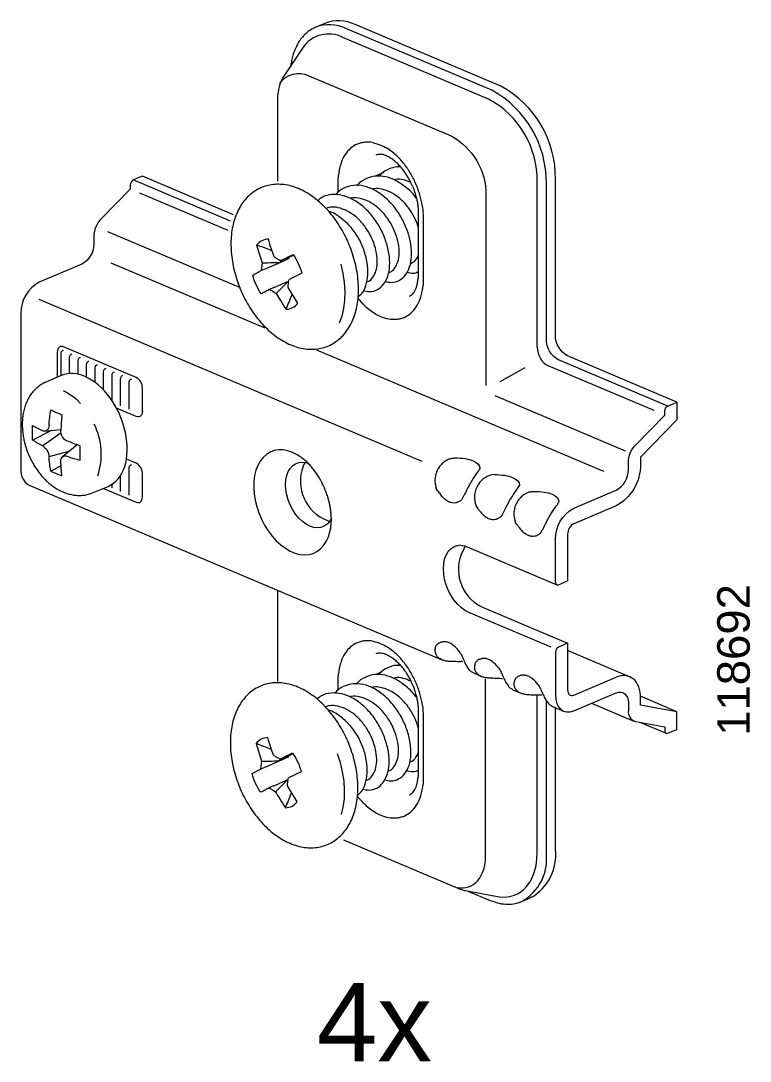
# Model space of a CAD drawing. Header units: metres. Extents: x -6.4 to 35.9, y -8.9 to 6.5.
# Drawn here: x 14.33 to 14.981, y 2.128 to 3.056 of the extents above; entities that cross this region are included whole.
import ezdxf

# ---------------------------------------------------------------- set-up
doc = ezdxf.new("R2010")
doc.units = ezdxf.units.M
doc.header["$MEASUREMENT"] = 0
doc.layers.add('PDF2_Geometry_Num_Penna__7_Num_Penna__7_Num_Penna__7_Num_Penna__7', color=7, linetype='Continuous', lineweight=18)
doc.layers.add('PDF2_Text_Num_Penna__7_Num_Penna__7_Num_Penna__7_Num_Penna__7', color=7, linetype='Continuous', lineweight=18)
doc.styles.add('GENERATED_STYLE_1', font='')
doc.styles.get('GENERATED_STYLE_1').set_extended_font_data('Arial')

msp = doc.modelspace()

# ---------------------------------------------------------------- linework, layer by layer
at = {"layer": 'PDF2_Geometry_Num_Penna__7_Num_Penna__7_Num_Penna__7_Num_Penna__7', "color": 7, "linetype": 'Continuous', "lineweight": 18, "flags": 128}
for points in [[(14.8068, 2.77552), (14.8068, 2.91442, 0.279324), (14.75804, 2.99753), (14.628, 3.05249, 0.2052), (14.60114, 3.05352), (14.59303, 3.05008), (14.5912, 3.04924), (14.59075, 3.049)], [(14.90705, 2.7124), (14.80951, 2.75362, -0.276682), (14.79867, 2.77208), (14.79867, 2.91098, 0.27573), (14.74991, 2.9941), (14.61987, 3.04906, 0.205134), (14.59302, 3.05008)], [(14.79055, 2.76499), (14.79055, 2.91213, 0.277968), (14.74721, 2.98601), (14.61716, 3.04097, 0.380445), (14.58109, 3.03147), (14.56502, 3.00736), (14.56485, 3.00711, 0.015098), (14.56372, 3.00524)], [(14.5882, 3.04752, 0.041404), (14.58436, 3.04457, 0.030838), (14.58142, 3.04161, 0.035444), (14.57831, 3.03755, 0.027176), (14.57602, 3.03365, 0.016188), (14.57478, 3.03105, 0.013805), (14.57373, 3.02846, 0.01641), (14.5726, 3.02513, 0.023704), (14.5714, 3.02037, 0.013666), (14.57069, 3.01587)], [(14.56097, 2.99987, -0.382735), (14.58685, 3.00668), (14.71371, 2.95313, -0.276864), (14.74482, 2.90012), (14.74482, 2.73079)], [(14.56181, 3.00125, 0.028465), (14.56036, 2.99694, 0.025797), (14.55941, 2.99237, 0.03328), (14.55894, 2.98768, 0.009934), (14.55887, 2.98524), (14.55887, 2.91279)], [(14.64378, 2.9472, 0.069683), (14.63694, 2.94753, 0.036287), (14.63339, 2.94696, 0.039985), (14.63007, 2.94587, 0.078048), (14.62408, 2.94214, 0.071284), (14.61918, 2.93652, 0.05926), (14.61563, 2.92923, 0.030097), (14.61416, 2.92404, 0.032046), (14.61327, 2.91844)], [(14.68816, 2.8898, 0.034506), (14.68616, 2.89941, 0.016898), (14.68455, 2.90464, 0.016471), (14.6826, 2.90972, 0.032603), (14.67772, 2.91947, 0.034417), (14.67172, 2.92827, 0.038456), (14.66486, 2.93573, 0.026673), (14.66031, 2.93954, 0.033365), (14.65567, 2.94265)], [(14.67928, 2.90843, 0.01156), (14.67709, 2.91311, 0.015006), (14.67539, 2.91619, 0.014493), (14.67357, 2.91914, 0.020277), (14.67084, 2.92294, 0.020482), (14.66791, 2.92642, 0.023526), (14.66477, 2.92952, 0.027579), (14.6616, 2.93211, 0.030882), (14.65849, 2.93415, 0.035275), (14.65557, 2.93559, 0.037513), (14.65293, 2.93647, 0.041983), (14.65064, 2.93684)], [(14.51966, 2.88298), (14.43835, 2.91735), (14.43023, 2.91391, 0.277613), (14.42751, 2.90929), (14.42751, 2.90582), (14.40126, 2.87904, 0.188437), (14.395, 2.8638), (14.395, 2.85736, -0.277045), (14.38417, 2.83889), (14.34623, 2.82286, 0.276891), (14.32998, 2.79516), (14.32998, 2.65626, 0.308848), (14.33729, 2.64196), (14.70491, 2.48658)], [(14.53883, 2.90418, 0.041597), (14.53411, 2.90062, 0.0358), (14.52991, 2.89633, 0.034552), (14.52625, 2.89132, 0.031944), (14.52317, 2.88565, 0.030243), (14.52069, 2.87933, 0.028171), (14.51888, 2.87249, 0.02558), (14.51775, 2.86517, 0.023714), (14.51733, 2.8575, 0.021807), (14.5176, 2.84958, 0.020385), (14.51857, 2.84151, 0.019593), (14.5202, 2.8334, 0.018926), (14.52249, 2.82532, 0.018189), (14.52539, 2.81738, 0.018447), (14.52889, 2.80968, 0.019031), (14.53291, 2.80229, 0.019535), (14.53744, 2.7953, 0.019844), (14.54243, 2.7888, 0.02085), (14.54782, 2.78286, 0.021981), (14.55356, 2.77757, 0.024565), (14.55959, 2.773, 0.02786), (14.56587, 2.7692, 0.03114), (14.57229, 2.76626, 0.033725), (14.57878, 2.76423, 0.035375), (14.58523, 2.76315, 0.039261), (14.59151, 2.76304, 0.040093), (14.59755, 2.76387, 0.039963), (14.60323, 2.7656, 0.039834), (14.6085, 2.76819, 0.038372), (14.61331, 2.77158, 0.036089), (14.61763, 2.77571, 0.03365), (14.62141, 2.78058, 0.033048), (14.62462, 2.78611, 0.030943), (14.62723, 2.79229, 0.02834), (14.62919, 2.79903, 0.026008), (14.63046, 2.80626, 0.024162), (14.63104, 2.81385, 0.02204), (14.63092, 2.82172, 0.020587), (14.6301, 2.82977, 0.019162), (14.6286, 2.83788, 0.018961), (14.62646, 2.84598, 0.018061), (14.62368, 2.85395, 0.019265), (14.62032, 2.86171, 0.018296), (14.6164, 2.86919, 0.020003), (14.61197, 2.87625, 0.020278), (14.60709, 2.88287, 0.021248), (14.60178, 2.88893, 0.022772), (14.59611, 2.89438, 0.024791), (14.59013, 2.89911, 0.026974), (14.5839, 2.90309, 0.030107), (14.5775, 2.90622, 0.032499), (14.57102, 2.90844, 0.036314), (14.56455, 2.90973, 0.03881), (14.55822, 2.91005, 0.039597), (14.55213, 2.90941, 0.045486), (14.54636, 2.90787)], [(14.67671, 2.83643, 0.065064), (14.67839, 2.84566, 0.053939), (14.67777, 2.85663, 0.044357), (14.6748, 2.86828, 0.040221), (14.66988, 2.87938, 0.043394), (14.66318, 2.88958, 0.048498), (14.65472, 2.89841, 0.055108), (14.6453, 2.90487, 0.065131), (14.63592, 2.90843)], [(14.67963, 2.88299, 0.039826), (14.67417, 2.89098, 0.049755), (14.66731, 2.89788, 0.05573), (14.65968, 2.90292, 0.057046), (14.6521, 2.90566)], [(14.68137, 2.90281, -0.010042), (14.68208, 2.90048, -0.014452), (14.68303, 2.89665, -0.015349), (14.68374, 2.89274, -0.02089), (14.6842, 2.88872, -0.011549), (14.68434, 2.88498), (14.68434, 2.82942)], [(14.6572, 2.82819, 0.064651), (14.65888, 2.83742, 0.053562), (14.65826, 2.84839, 0.044541), (14.65529, 2.86003, 0.04047), (14.65038, 2.87114, 0.042473), (14.64368, 2.88134, 0.048028), (14.63521, 2.89017, 0.054335), (14.62579, 2.89663, 0.066246), (14.61641, 2.90019, 0.075097), (14.60726, 2.90083)], [(14.66344, 2.83545, 0.074037), (14.6662, 2.84109, 0.066328), (14.66737, 2.84831, 0.053087), (14.6667, 2.85692, 0.044115), (14.66417, 2.86604, 0.039906), (14.66013, 2.87475, 0.042814), (14.65467, 2.88274, 0.048841), (14.6478, 2.88964, 0.056386), (14.64018, 2.89468, 0.057373), (14.6326, 2.89742)], [(14.64786, 2.84007, 0.053434), (14.64719, 2.84867, 0.043728), (14.64466, 2.85779, 0.040224), (14.64062, 2.8665, 0.043033), (14.63516, 2.8745, 0.048562), (14.6283, 2.8814, 0.055739), (14.62067, 2.88643, 0.060324), (14.61309, 2.88918)], [(14.55573, 2.84546, -0.006086), (14.55342, 2.85223, -0.008359), (14.55075, 2.86123, 0.221795), (14.54025, 2.85584), (14.54522, 2.84007), (14.54432, 2.83309), (14.54869, 2.83502), (14.54963, 2.83541), (14.54987, 2.83553), (14.55902, 2.83957), (14.56523, 2.84221), (14.56446, 2.8419)], [(14.55394, 2.8507, 0.007804), (14.55261, 2.85124, 0.012065), (14.54025, 2.85584)], [(14.56356, 2.84269, 0.001685), (14.56147, 2.84188, -0.001015), (14.56622, 2.84425, -0.000467), (14.57278, 2.8475, -0.091892), (14.58044, 2.83079), (14.56914, 2.82518)], [(14.6377, 2.81994, 0.061653), (14.63938, 2.82918, 0.053114), (14.63876, 2.84015, 0.048138), (14.63579, 2.85179)], [(14.55538, 2.81788, -0.001441), (14.55198, 2.81639, -0.002459), (14.54857, 2.81458, 0.000945), (14.54446, 2.81237, -0.091833), (14.5368, 2.82907), (14.54433, 2.83308)], [(14.5687, 2.8237), (14.55773, 2.8128, 0.0058), (14.56138, 2.8066, 0.008317), (14.56649, 2.79864, 0.222146), (14.57699, 2.80402), (14.56824, 2.81819)], [(14.67829, 2.81114, 0.040027), (14.67957, 2.81237, 0.038595), (14.68079, 2.81403, 0.03277), (14.68193, 2.8162, 0.031363), (14.68291, 2.81884, 0.027462), (14.68367, 2.82193, 0.019227), (14.68415, 2.8254)], [(14.56649, 2.79864, 0.009992), (14.57164, 2.81137, 0.00275), (14.57195, 2.81218)], [(14.63693, 2.80157, 0.029184), (14.64148, 2.79775, 0.029364), (14.64614, 2.79465, 0.0337), (14.65089, 2.79226, 0.056852), (14.65801, 2.79011, 0.064938), (14.66485, 2.78977, 0.038512), (14.66841, 2.79034, 0.042206), (14.67173, 2.79143, 0.077246), (14.67772, 2.79516, 0.070444), (14.68261, 2.80078, 0.059472), (14.68616, 2.80807, 0.030509), (14.68764, 2.81327, 0.031152), (14.68853, 2.81885)], [(14.8068, 2.55545), (14.8068, 2.59364, -0.276782), (14.82306, 2.62135), (14.86099, 2.63738, 0.277236), (14.87182, 2.65585), (14.87182, 2.66229, -0.188344), (14.87808, 2.67753), (14.90433, 2.70431), (14.90433, 2.70778, -0.277229), (14.90705, 2.7124), (14.91517, 2.71583), (14.81764, 2.75705, -0.276622), (14.8068, 2.77552)], [(14.43835, 2.70768), (14.43835, 2.72852, 0.277371), (14.43293, 2.73775), (14.36792, 2.76523, 0.415772), (14.363, 2.76339)], [(14.36241, 2.76012), (14.36241, 2.73929, 0.012075), (14.36242, 2.73895)], [(14.38688, 2.73883, 0.205805), (14.36599, 2.73962), (14.35272, 2.73401)], [(14.34778, 2.73138, 0.032049), (14.34406, 2.72853, 0.036984), (14.34066, 2.72503, 0.032272), (14.33798, 2.72139, 0.029842), (14.33571, 2.71734, 0.027798), (14.33388, 2.7129, 0.027693), (14.33251, 2.70816, 0.025449), (14.33163, 2.7032, 0.023426), (14.33122, 2.6981, 0.022107), (14.33126, 2.69297, 0.01973), (14.33172, 2.68791, 0.016809), (14.33251, 2.68314, 0.015307), (14.33347, 2.679, 0.010015), (14.3344, 2.67579, 0.012883), (14.33565, 2.67212, 0.004589), (14.33687, 2.66907, 0.013651), (14.33941, 2.66367, 0.008158), (14.34058, 2.6615, 0.013247), (14.34266, 2.65804, 0.014349), (14.34501, 2.6546, 0.014804), (14.3477, 2.65113, 0.018724), (14.35072, 2.64774, 0.017541), (14.35402, 2.64455, 0.020383), (14.35759, 2.64162, 0.022147), (14.36139, 2.63901, 0.023237), (14.36539, 2.63679, 0.024596), (14.36957, 2.635, 0.027777), (14.37387, 2.6337, 0.028572), (14.37823, 2.63293, 0.032126), (14.38262, 2.63272, 0.032572), (14.38699, 2.63308, 0.040251), (14.39128, 2.63404)], [(14.35503, 2.69512, -0.017503), (14.35655, 2.70888, 0.001924), (14.36147, 2.70675, 0.003754), (14.36656, 2.70465, 0.010325), (14.36561, 2.69064)], [(14.35712, 2.69057), (14.34029, 2.68207, -0.017046), (14.34029, 2.69492, 0.011072), (14.34949, 2.69036)], [(14.36582, 2.68852), (14.34948, 2.67679, -0.021799), (14.34029, 2.68208)], [(14.37116, 2.66762, 0.016651), (14.38282, 2.66411, -0.011369), (14.38282, 2.67695, -0.008294), (14.37116, 2.6812)], [(14.3659, 2.65909), (14.35655, 2.65437, -0.019688), (14.35503, 2.66734), (14.3731, 2.67211)], [(14.60617, 2.60291), (14.60608, 2.60248, 0.013222), (14.60654, 2.60537, 0.020893), (14.60683, 2.60893, 0.017437), (14.60687, 2.61268, 0.016256), (14.60666, 2.61655, 0.013626), (14.60619, 2.62045, 0.013775), (14.60551, 2.62429, 0.012453), (14.60466, 2.62793, 0.010596), (14.60366, 2.63147, 0.007457), (14.60296, 2.63359, 0.011386), (14.601, 2.63873, 0.003225), (14.59991, 2.64118, 0.009986), (14.59832, 2.64443, 0.010145), (14.59685, 2.64712, 0.012196), (14.5949, 2.65034, 0.01339), (14.59248, 2.6539, 0.015305), (14.58975, 2.6574, 0.017867), (14.58686, 2.66064, 0.017436), (14.58386, 2.66354, 0.023395), (14.58083, 2.66603, 0.011761), (14.57889, 2.66742), (14.57652, 2.6689), (14.57226, 2.67104), (14.568, 2.67249), (14.56381, 2.67327), (14.55974, 2.67333), (14.55585, 2.67268), (14.55223, 2.67134), (14.5489, 2.66931), (14.54593, 2.66663), (14.54335, 2.66336), (14.54122, 2.65951), (14.53955, 2.65519), (14.53839, 2.65041), (14.53773, 2.64528), (14.5376, 2.63988), (14.53799, 2.63425), (14.53891, 2.62852), (14.54033, 2.62276), (14.54223, 2.61706), (14.54459, 2.61149), (14.54737, 2.60617), (14.55052, 2.60115), (14.55401, 2.5965), (14.55776, 2.59233), (14.56175, 2.58867), (14.56589, 2.58558), (14.57013, 2.58312), (14.5744, 2.58132), (14.57864, 2.5802), (14.58277, 2.57978), (14.58676, 2.58008), (14.59052, 2.58107), (14.59401, 2.58277), (14.59717, 2.58513), (14.59994, 2.5881), (14.6023, 2.59167), (14.6042, 2.59576), (14.60562, 2.60032), (14.60609, 2.60248)], [(14.35654, 2.65437, 0.007787), (14.36147, 2.65219, 0.008515), (14.36656, 2.65015, -0.012535), (14.36561, 2.66286)], [(14.40358, 2.63904), (14.43293, 2.62663), (14.43398, 2.62632), (14.43501, 2.62629), (14.43594, 2.62654), (14.43676, 2.62706), (14.43744, 2.62782), (14.43794, 2.62882), (14.43824, 2.62999), (14.43835, 2.6313), (14.43835, 2.65213, 0.277321), (14.43293, 2.66137), (14.42409, 2.6651)], [(14.60709, 2.61239, -0.000394), (14.6053, 2.6094), (14.60309, 2.60702), (14.6005, 2.60528), (14.59761, 2.60423), (14.59446, 2.60388), (14.59116, 2.60427), (14.58777, 2.60535), (14.58438, 2.60714), (14.58107, 2.60954), (14.57792, 2.61254), (14.57502, 2.61605), (14.57244, 2.61998), (14.57023, 2.62422), (14.56845, 2.62868), (14.56715, 2.63326), (14.56636, 2.63784), (14.56609, 2.64229), (14.56636, 2.64653), (14.56715, 2.65044), (14.56845, 2.65391), (14.57023, 2.65687), (14.57244, 2.65926), (14.57502, 2.661), (14.57792, 2.66205), (14.58107, 2.66239), (14.58438, 2.66201), (14.58589, 2.66161)], [(14.58321, 2.66222, 0.414095), (14.60017, 2.61174, 0.036366), (14.60545, 2.6096)], [(14.71413, 2.66566, 0.045606), (14.71125, 2.6647, 0.04141), (14.70846, 2.66323, 0.05802), (14.705, 2.66037, 0.058776), (14.70218, 2.6566, 0.057765), (14.70024, 2.65224, 0.056174), (14.69936, 2.64769, 0.026688), (14.6993, 2.64571, 0.020878), (14.69941, 2.64378, 0.021754), (14.69972, 2.64193, 0.027567), (14.7002, 2.64014)], [(14.88266, 2.66687), (14.88267, 2.66043, -0.278665), (14.86099, 2.62349), (14.82305, 2.60746, 0.276391), (14.81764, 2.59823), (14.81764, 2.55655)], [(14.73619, 2.65186, 0.007051), (14.73382, 2.64837, 0.013642), (14.73131, 2.64432, 0.017365), (14.72674, 2.63576)], [(14.75229, 2.65126, 0.115272), (14.74399, 2.64854, 0.1218), (14.7374, 2.64171, 0.058458), (14.73542, 2.63721, 0.058648), (14.73455, 2.63243, 0.113128), (14.73603, 2.62356)], [(14.70329, 2.63461, 0.036367), (14.70596, 2.63144, 0.04316), (14.70894, 2.62886, 0.057763), (14.71198, 2.62712, 0.068748), (14.71503, 2.62628, 0.07699), (14.718, 2.62636, 0.033106), (14.7191, 2.62662)], [(14.77141, 2.63697, 0.008389), (14.76904, 2.63349, 0.012143), (14.76653, 2.62944, 0.017002), (14.76197, 2.62088)], [(14.78458, 2.63589, 0.044114), (14.78171, 2.63495, 0.040275), (14.77892, 2.63347, 0.059445), (14.77546, 2.63062, 0.059329), (14.77263, 2.62686, 0.05553), (14.77069, 2.62251, 0.0541), (14.76979, 2.61795, 0.016992), (14.76973, 2.61629, 0.017477), (14.76979, 2.61467, 0.021177), (14.76998, 2.61309, 0.021463), (14.7703, 2.61157, 0.025036), (14.77072, 2.61009)], [(14.72015, 2.62703, 0.031184), (14.72119, 2.62755, 0.031985), (14.72219, 2.62821)], [(14.79359, 2.59922, 0.006728), (14.79476, 2.60121, 0.00995), (14.79598, 2.60358, 0.002401), (14.79733, 2.60629, -0.004691), (14.7994, 2.61034, -0.008291), (14.80174, 2.61453, -0.009688), (14.80416, 2.61846, -0.005252), (14.80644, 2.62182, -0.005679), (14.8072, 2.62289, 0.010831), (14.80788, 2.62387, 0.007955), (14.8085, 2.62475)], [(14.80903, 2.62554, 0.002585), (14.80949, 2.62627, 0.004367), (14.80985, 2.62693)], [(14.73851, 2.61973, 0.039357), (14.74119, 2.61655, 0.045275), (14.74415, 2.61396, 0.054499), (14.74721, 2.61223, 0.068254), (14.75026, 2.61139, 0.080055), (14.75321, 2.61147, 0.034783), (14.75431, 2.61174, 0.032609), (14.75538, 2.61214, 0.022051), (14.7564, 2.61266, 0.02158), (14.7574, 2.61332, 0.016727), (14.75837, 2.61411)], [(14.77373, 2.60484, 0.036414), (14.7764, 2.60167, 0.043727), (14.77938, 2.59909, 0.056755), (14.78242, 2.59735, 0.069085), (14.78547, 2.59651, 0.075625), (14.78844, 2.59659, 0.035134), (14.78953, 2.59685, 0.03499), (14.79059, 2.59726, 0.028041), (14.79163, 2.59778, 0.0218), (14.79262, 2.59844)], [(14.72964, 2.52836), (14.72608, 2.53022), (14.72259, 2.53277), (14.71928, 2.53593), (14.71623, 2.53963), (14.7135, 2.54376), (14.71117, 2.54823), (14.70929, 2.55294), (14.70792, 2.55776), (14.70708, 2.56258), (14.7068, 2.56729), (14.70708, 2.57175), (14.70792, 2.57586), (14.70929, 2.57953), (14.71117, 2.58265), (14.7135, 2.58516), (14.71623, 2.58699), (14.71707, 2.58738, 0.020408), (14.71661, 2.58711)], [(14.72609, 2.58662, 0.414185), (14.73711, 2.53561, 0.033756), (14.74178, 2.53305), (14.81764, 2.50099), (14.80951, 2.49756, 0.276476), (14.8068, 2.49294), (14.8068, 2.45475), (14.80711, 2.45081), (14.80804, 2.4473), (14.80954, 2.44433), (14.81157, 2.44202), (14.81403, 2.44048), (14.81684, 2.43974), (14.81989, 2.43985), (14.82305, 2.44078), (14.86099, 2.45681), (14.8631, 2.45744), (14.86514, 2.4575), (14.867, 2.45701), (14.86865, 2.45598), (14.86999, 2.45445), (14.871, 2.45247), (14.87162, 2.45013), (14.87182, 2.4475), (14.87182, 2.44106, 0.367723), (14.87808, 2.43111), (14.90433, 2.42652), (14.90433, 2.42304)], [(14.64378, 2.50273, 0.069683), (14.63694, 2.50306, 0.037399), (14.63339, 2.50249, 0.042189), (14.63007, 2.5014, 0.07955), (14.62408, 2.49767, 0.071236), (14.61918, 2.49205, 0.059302), (14.61563, 2.48476, 0.030097), (14.61416, 2.47956, 0.031788), (14.61327, 2.47397)], [(14.68816, 2.44532, 0.034537), (14.68616, 2.45495, 0.016493), (14.68455, 2.46017, 0.016738), (14.6826, 2.46525, 0.03277), (14.67772, 2.475, 0.034202), (14.67172, 2.4838, 0.038476), (14.66486, 2.49125, 0.027173), (14.66031, 2.49507, 0.033999), (14.65567, 2.49817)], [(14.69955, 2.49662, 0.103584), (14.69936, 2.49343, 0.086087), (14.70025, 2.49062, 0.100822), (14.70219, 2.48825)], [(14.72067, 2.49392, 0.037696), (14.718, 2.4971, 0.042113), (14.71502, 2.49969, 0.056983), (14.71198, 2.50141, 0.069014), (14.70893, 2.50226, 0.079721), (14.70596, 2.50218, 0.038656), (14.70487, 2.50191, 0.031665), (14.70381, 2.50151)], [(14.65064, 2.49237, -0.041983), (14.65293, 2.492, -0.036236), (14.65557, 2.49113, -0.032961), (14.65849, 2.48968, -0.029169), (14.6616, 2.48765, -0.026723), (14.66477, 2.48505, -0.023526), (14.66791, 2.48195, -0.02163), (14.67084, 2.47847, -0.019266), (14.67357, 2.47467, -0.012643), (14.67539, 2.47172, -0.016117), (14.67709, 2.46864, -0.012559), (14.67928, 2.46396, -0.014897), (14.68137, 2.45834, -0.010022), (14.68208, 2.456, -0.014735), (14.68303, 2.45218, -0.014981), (14.68374, 2.44828, -0.020504), (14.6842, 2.44424, -0.011683), (14.68434, 2.4405), (14.68434, 2.38495)], [(14.70805, 2.48559, 0.033358), (14.71122, 2.48508, 0.017586), (14.71429, 2.48488, 0.005769), (14.71711, 2.48486)], [(14.72315, 2.4901, 0.005926), (14.72492, 2.48591, 0.020452), (14.72689, 2.48181, 0.033766), (14.72897, 2.47851)], [(14.73902, 2.48663, 0.028258), (14.738, 2.4861, 0.024465), (14.737, 2.48544, 0.011689), (14.73603, 2.48466)], [(14.75589, 2.47904, 0.040085), (14.75322, 2.48221, 0.045275), (14.75025, 2.4848, 0.054473), (14.7472, 2.48653, 0.06724), (14.74414, 2.48738, 0.073173), (14.74119, 2.4873)], [(14.73477, 2.48174, 0.098413), (14.73457, 2.47855, 0.086306), (14.73547, 2.47575, 0.10057), (14.73741, 2.47336)], [(14.74328, 2.47071, 0.035136), (14.74643, 2.4702, 0.017698), (14.74952, 2.47, 0.005813), (14.75234, 2.46998)], [(14.75837, 2.47522, 0.005916), (14.76014, 2.47102, 0.020894), (14.76212, 2.46692, 0.035632), (14.76419, 2.46363)], [(14.76998, 2.46685, 0.098488), (14.76979, 2.46366, 0.08368), (14.77069, 2.46086, 0.100194), (14.77263, 2.45847)], [(14.79111, 2.46416, 0.035782), (14.78844, 2.46733, 0.042321), (14.78546, 2.46992, 0.056755), (14.78242, 2.47165, 0.067654), (14.77937, 2.47248, 0.076935), (14.7764, 2.47241, 0.033023), (14.7753, 2.47214, 0.028666), (14.77425, 2.47174, 0.024961), (14.77321, 2.47122)], [(14.54137, 2.46165, 0.013847), (14.53828, 2.45988, 0.041234), (14.53357, 2.45633, 0.034336), (14.52936, 2.45203, 0.034566), (14.52571, 2.44702, 0.032263), (14.52262, 2.44135, 0.028957), (14.52015, 2.43504, 0.028127), (14.51833, 2.42818, 0.025599), (14.5172, 2.42087, 0.023141), (14.51678, 2.4132, 0.022227), (14.51706, 2.40528, 0.020912), (14.51802, 2.39722, 0.019678), (14.51965, 2.3891, 0.019111), (14.52195, 2.38102, 0.018782), (14.52485, 2.37309, 0.018255), (14.52834, 2.36538, 0.019966), (14.53236, 2.358, 0.0198), (14.5369, 2.35101, 0.021035), (14.54188, 2.3445, 0.02153), (14.54727, 2.33857, 0.022731), (14.55301, 2.33327, 0.025434), (14.55905, 2.3287, 0.02879), (14.56532, 2.3249, 0.030096), (14.57174, 2.32196, 0.0326), (14.57823, 2.31993, 0.03606), (14.58468, 2.31885, 0.037978), (14.59097, 2.31874, 0.041358), (14.597, 2.31957, 0.079181), (14.60791, 2.32386, 0.037788), (14.61277, 2.32728, 0.036528), (14.61708, 2.33142, 0.035437), (14.62086, 2.33627, 0.032173), (14.62408, 2.34181, 0.030712), (14.62668, 2.34798, 0.028179), (14.62864, 2.35473, 0.025815), (14.62991, 2.36195, 0.024122), (14.63049, 2.36955, 0.022009), (14.63037, 2.37743, 0.020714), (14.62955, 2.38547, 0.019038), (14.62806, 2.39359, 0.019367), (14.62591, 2.40168, 0.018245), (14.62314, 2.40964, 0.037583), (14.61584, 2.4249, 0.019045), (14.61143, 2.43196, 0.019903), (14.60654, 2.43856, 0.020889), (14.60123, 2.44464, 0.021683), (14.59556, 2.45008, 0.024704), (14.58958, 2.45481, 0.02699), (14.58335, 2.45878, 0.029564), (14.57695, 2.46192, 0.031926), (14.57047, 2.46415, 0.033308), (14.564, 2.46543, 0.038177), (14.55767, 2.46574, 0.038281), (14.55158, 2.46512, 0.043326), (14.54581, 2.46356)], [(14.67616, 2.39213, 0.065024), (14.67784, 2.40136, 0.053926), (14.67722, 2.41233, 0.044292), (14.67425, 2.42397, 0.040475), (14.66933, 2.43508, 0.043029), (14.66263, 2.44528, 0.048287), (14.65417, 2.45411, 0.055062), (14.64475, 2.46058, 0.064423), (14.63537, 2.46413, 0.084111), (14.62622, 2.46477)], [(14.67908, 2.4387, 0.040391), (14.67363, 2.44669, 0.049176), (14.66676, 2.45359, 0.055556), (14.65914, 2.45861, 0.057146), (14.65156, 2.46136)], [(14.79359, 2.46033, 0.006402), (14.79536, 2.45614, 0.019998), (14.79733, 2.45203, 0.032201), (14.7994, 2.44873)], [(14.65665, 2.38389, 0.064651), (14.65833, 2.39311, 0.053565), (14.65772, 2.40409, 0.044279), (14.65474, 2.41573, 0.040215), (14.64983, 2.42684, 0.04249), (14.64313, 2.43703, 0.048975), (14.63466, 2.44586, 0.055147), (14.62525, 2.45233, 0.06554), (14.61586, 2.45589, 0.075127), (14.60671, 2.45653)], [(14.61773, 2.32567), (14.71957, 2.28269, 0.004756), (14.72091, 2.2821, 0.052457), (14.72491, 2.28086, 0.01246), (14.72636, 2.28056), (14.72661, 2.28051), (14.75509, 2.27523), (14.75685, 2.27496), (14.76151, 2.27471), (14.76601, 2.27519), (14.77027, 2.27639), (14.77422, 2.27833), (14.77785, 2.28095), (14.78109, 2.28423), (14.7839, 2.28813), (14.78625, 2.29258), (14.78811, 2.29755), (14.78947, 2.30297), (14.79028, 2.30876), (14.79055, 2.31487), (14.79055, 2.45498)], [(14.66682, 2.40402, 0.053167), (14.66615, 2.41261, 0.044026), (14.66362, 2.42173, 0.040046), (14.65958, 2.43045, 0.043071), (14.65412, 2.43844, 0.049112), (14.64725, 2.44535, 0.055544), (14.63963, 2.45037, 0.056875), (14.63205, 2.45312)], [(14.77675, 2.27081, 0.30209), (14.79867, 2.31372), (14.79867, 2.44902)], [(14.78165, 2.45531, 0.018646), (14.78474, 2.45512, 0.007211), (14.78755, 2.45509)], [(14.64731, 2.39577, 0.053572), (14.64664, 2.40437, 0.043062), (14.64412, 2.4135, 0.039495), (14.64007, 2.4222, 0.043147), (14.63461, 2.43019, 0.04915), (14.62775, 2.4371, 0.05611), (14.62012, 2.44213, 0.06035), (14.61254, 2.44487)], [(14.77413, 2.26985), (14.77429, 2.2699), (14.77675, 2.27081), (14.78488, 2.27425, 0.301973), (14.8068, 2.31716), (14.8068, 2.44353)], [(14.55518, 2.40115, -0.006269), (14.55287, 2.40792, -0.008118), (14.5502, 2.41692, 0.221933), (14.5397, 2.41155), (14.54467, 2.39577), (14.54377, 2.38879), (14.54815, 2.39072), (14.54909, 2.39111), (14.54932, 2.39123), (14.55848, 2.39527), (14.56468, 2.39792), (14.56391, 2.3976)], [(14.56455, 2.39903), (14.5636, 2.39863, -0.003605), (14.56302, 2.3984), (14.56092, 2.39757, -0.000345), (14.56568, 2.39995, -0.000454), (14.57223, 2.4032, -0.092076), (14.57989, 2.38648), (14.56859, 2.38087)], [(14.63715, 2.37565, 0.061733), (14.63883, 2.38488, 0.053494), (14.63821, 2.39584, 0.048406), (14.63524, 2.40748)], [(14.55483, 2.37358, -0.001441), (14.55144, 2.37208, 0.001255), (14.54802, 2.37028, 0.000927), (14.54391, 2.36807, -0.091808), (14.53625, 2.38477), (14.54378, 2.38879)], [(14.56815, 2.3794), (14.55718, 2.36851, 0.006367), (14.56083, 2.3623, 0.008548), (14.56594, 2.35434, 0.221581), (14.57645, 2.35972), (14.56769, 2.37389)], [(14.63693, 2.3571, 0.028136), (14.64148, 2.35328, 0.026901), (14.64614, 2.35017, 0.031631), (14.65089, 2.34778, 0.054316), (14.65801, 2.34564, 0.06374), (14.66485, 2.34529, 0.037398), (14.66841, 2.34587, 0.038897), (14.67173, 2.34696, 0.077734), (14.67772, 2.35069, 0.070086), (14.68261, 2.35631, 0.059472), (14.68616, 2.3636, 0.030336), (14.68764, 2.36879, 0.03112), (14.68853, 2.37438)], [(14.67957, 2.36791, 0.044295), (14.68079, 2.36957, 0.033103), (14.68193, 2.37172, 0.031363), (14.68291, 2.37437, 0.02704), (14.68367, 2.37747, 0.01971), (14.68415, 2.38094)], [(14.56594, 2.35434, 0.009885), (14.5711, 2.36706, 0.004345), (14.5714, 2.36788)], [(14.75672, 2.26915, 0.054064), (14.76428, 2.26835, 0.055903), (14.77098, 2.26901)]]:
    msp.add_lwpolyline(points, format="xyb", dxfattribs=at)
for points in [[(14.66715, 2.9262), (14.66536, 2.92544)], [(14.66715, 2.92546), (14.66715, 2.92619)], [(14.51683, 2.87731), (14.43022, 2.91391)], [(14.61297, 2.9027), (14.61297, 2.91246)], [(14.65375, 2.92054), (14.64585, 2.9172)], [(14.51477, 2.86895), (14.43596, 2.90226)], [(14.68883, 2.8804), (14.68883, 2.82484)], [(14.40716, 2.86786), (14.52563, 2.81793)], [(14.41031, 2.84), (14.54745, 2.78205)], [(14.55971, 2.84032), (14.56447, 2.8419)], [(14.56415, 2.84293), (14.56509, 2.84334)], [(14.5694, 2.84399), (14.56447, 2.8419)], [(14.57026, 2.84532), (14.56486, 2.8432)], [(14.57338, 2.84663), (14.57026, 2.84533)], [(14.61522, 2.83884), (14.61718, 2.8306), (14.61844, 2.82239), (14.61897, 2.81438), (14.61876, 2.80663), (14.61781, 2.7993), (14.61615, 2.79246), (14.61378, 2.78624)], [(14.68434, 2.83105), (14.68358, 2.83177)], [(14.55753, 2.81883), (14.56669, 2.82286), (14.56928, 2.82397)], [(14.55636, 2.81831), (14.5573, 2.81871)], [(14.68799, 2.66289), (14.34623, 2.80731)], [(14.36584, 2.73956), (14.36584, 2.75872)], [(14.37343, 2.74135), (14.37343, 2.75552)], [(14.5937, 2.76249), (14.84976, 2.65427)], [(14.38101, 2.74072), (14.38101, 2.75231)], [(14.3886, 2.73804), (14.3886, 2.74911)], [(14.39618, 2.73341), (14.39618, 2.7459)], [(14.75747, 2.73421), (14.77979, 2.74674)], [(14.89484, 2.70832), (14.80037, 2.74825)], [(14.40377, 2.72659), (14.40377, 2.7427)], [(14.41136, 2.717), (14.41136, 2.73949)], [(14.41894, 2.71267), (14.41894, 2.73628)], [(14.42653, 2.70947), (14.42653, 2.73308)], [(14.36756, 2.72624), (14.37161, 2.7242), (14.37561, 2.7216), (14.3795, 2.71844), (14.38322, 2.71476)], [(14.75274, 2.72169), (14.86894, 2.67258)], [(14.43835, 2.70769), (14.43824, 2.70638), (14.43794, 2.7052), (14.43744, 2.70421), (14.43676, 2.70345), (14.43594, 2.70293), (14.43501, 2.70268), (14.43398, 2.70272), (14.43293, 2.70303), (14.41523, 2.71051)], [(14.91517, 2.71583), (14.91517, 2.70004), (14.88266, 2.66687)], [(14.35143, 2.68998), (14.36567, 2.69145)], [(14.38007, 2.67795), (14.36711, 2.6671)], [(14.42653, 2.63307), (14.42653, 2.65668)], [(14.41894, 2.63628), (14.41894, 2.6507)], [(14.39448, 2.6352), (14.40776, 2.6408)], [(14.41136, 2.63948), (14.41136, 2.64273)], [(14.72807, 2.58685), (14.80802, 2.55307)], [(14.8068, 2.55545), (14.80686, 2.55478), (14.807, 2.55421), (14.80726, 2.55371), (14.80759, 2.55332), (14.80801, 2.55307), (14.80847, 2.55294), (14.80898, 2.55296), (14.80951, 2.55312), (14.81764, 2.55655)], [(14.55887, 2.5483), (14.55887, 2.46678)], [(14.80309, 2.49732), (14.72964, 2.52836)], [(14.81764, 2.50099), (14.81764, 2.45933), (14.81775, 2.45801), (14.81805, 2.45685), (14.81856, 2.45585), (14.81922, 2.45508), (14.82004, 2.45457), (14.82098, 2.45433), (14.822, 2.45436), (14.82306, 2.45467)], [(14.87292, 2.47115), (14.81764, 2.49452)], [(14.66715, 2.48173), (14.66593, 2.48121)], [(14.66715, 2.48113), (14.66715, 2.48173)], [(14.61297, 2.45882), (14.61297, 2.46799)], [(14.65201, 2.47533), (14.64643, 2.47297)], [(14.73366, 2.47444), (14.74014, 2.4717)], [(14.74447, 2.31167), (14.74447, 2.46886)], [(14.82306, 2.45467), (14.86099, 2.47069)], [(14.76887, 2.45956), (14.77536, 2.45682)], [(14.91517, 2.43994), (14.88262, 2.45369)], [(14.91517, 2.43994), (14.88266, 2.44563), (14.88266, 2.45208)], [(14.80409, 2.44467), (14.81411, 2.44044)], [(14.83892, 2.44749), (14.8767, 2.43152)], [(14.91517, 2.42415), (14.91517, 2.43994)], [(14.68883, 2.43593), (14.68883, 2.38037)], [(14.88276, 2.4303), (14.90555, 2.42067)], [(14.90433, 2.42304), (14.90439, 2.42239), (14.90454, 2.42181), (14.90479, 2.42131), (14.90513, 2.42093), (14.90554, 2.42067), (14.90601, 2.42054), (14.90652, 2.42056), (14.90705, 2.42072), (14.91517, 2.42415)], [(14.57283, 2.40232), (14.56971, 2.40102)], [(14.61202, 2.4027), (14.61466, 2.39454), (14.61663, 2.38629), (14.61789, 2.3781), (14.61842, 2.37007), (14.61821, 2.36233), (14.61727, 2.35499), (14.6156, 2.34817)], [(14.55916, 2.39602), (14.56392, 2.3976)], [(14.56885, 2.39968), (14.56392, 2.3976)], [(14.56971, 2.40102), (14.56431, 2.39891)], [(14.68434, 2.38658), (14.68335, 2.38751)], [(14.55581, 2.37401), (14.55675, 2.37441)], [(14.55698, 2.37452), (14.56614, 2.37856), (14.56873, 2.37967)], [(14.72867, 2.28011), (14.74842, 2.27178)]]:
    msp.add_lwpolyline(points, dxfattribs=at)
at = {"layer": 'PDF2_Geometry_Num_Penna__7_Num_Penna__7_Num_Penna__7_Num_Penna__7', "color": 7, "linetype": 'Continuous', "lineweight": 18}
for centre, radius, start, end in [((14.64682, 2.8798), 0.03787, 61.6328, 76.87242), ((14.60582, 2.92538), 0.02927, 325.63956, 326.64622), ((14.64928, 2.88739), 0.01926, 103.7273, 108.38114), ((14.59829, 2.85772), 0.02874, 74.21727, 77.43052), ((14.57952, 2.8325), 0.05953, 42.40632, 53.37234), ((14.62561, 2.85677), 0.06065, 14.4512, 16.78499), ((14.62652, 2.83925), 0.02116, 325.31946, 342.38847), ((14.65904, 2.83974), 0.01749, 298.59897, 322.96769), ((14.63678, 2.83344), 0.01038, 280.89912, 286.24175), ((14.63935, 2.83174), 0.01778, 298.7513, 322.68816), ((14.36409, 2.73934), 0.00168, 182.00007, 219.91148), ((14.34187, 2.66952), 0.05979, 341.28485, 26.43934), ((14.72158, 2.57548), 0.01279, 85.86109, 97.48719), ((14.70883, 2.49066), 0.01198, 120.423, 126.08574), ((14.71805, 2.44577), 0.03911, 80.83421, 84.17408), ((14.64618, 2.43535), 0.03803, 61.62129, 76.78244), ((14.67913, 2.43152), 0.05967, 145.89595, 146.38983), ((14.65924, 2.42395), 0.05898, 146.22352, 146.72754), ((14.62844, 2.43793), 0.01608, 103.57703, 109.17981), ((14.614, 2.40749), 0.08224, 32.91628, 34.03627), ((14.78836, 2.41355), 0.04156, 81.20334, 84.34423), ((14.57889, 2.38816), 0.05961, 42.37013, 53.32778), ((14.62417, 2.41125), 0.06186, 13.43641, 17.62647), ((14.44061, 2.12613), 0.30213, 68.35302, 70.85384), ((14.6453, 2.40328), 0.02136, 325.41495, 342.3364), ((14.62579, 2.39503), 0.02136, 325.41441, 342.33695), ((14.65841, 2.39553), 0.01761, 298.71544, 322.90607), ((14.6389, 2.3873), 0.01762, 298.68675, 322.87991)]:
    msp.add_arc(centre, radius, start, end, dxfattribs=at)
for centre, major_axis, ratio, start_param, end_param in [((14.3869, 2.69022), (-0.02086, 0.04941), 0.640497, 3.141537, 5.700989), ((14.86122, 2.44329), (0.01164, 0.02789), 0.645631, 5.285032, 6.868053), ((14.71374, 2.3242), (-0.01668, 0.03994), 0.646407, 2.741229, 4.140858)]:
    msp.add_ellipse(centre, major_axis=major_axis, ratio=ratio, start_param=start_param, end_param=end_param, dxfattribs=at)
for points in [[(14.59302, 3.05008), (14.59138, 3.04929), (14.58974, 3.04849), (14.5882, 3.04752)], [(14.56372, 3.00524), (14.56296, 3.00398), (14.56236, 3.00262), (14.56181, 3.00125)], [(14.64378, 2.9472), (14.64613, 2.94673), (14.64851, 2.94589), (14.6509, 2.94504)], [(14.6509, 2.94504), (14.65249, 2.94429), (14.65409, 2.94355), (14.65567, 2.94265)], [(14.64685, 2.93628), (14.64743, 2.93648), (14.648, 2.9367), (14.64872, 2.9368)], [(14.64872, 2.9368), (14.64927, 2.93689), (14.64991, 2.9369), (14.65064, 2.93684)], [(14.65708, 2.92307), (14.65432, 2.92173), (14.65162, 2.9202), (14.64977, 2.91752)], [(14.66578, 2.92556), (14.66267, 2.92554), (14.65985, 2.9244), (14.65708, 2.92307)], [(14.66881, 2.92535), (14.66779, 2.92546), (14.66677, 2.92557), (14.66578, 2.92556)], [(14.61297, 2.91246), (14.61303, 2.91448), (14.61308, 2.91649), (14.61327, 2.91844)], [(14.63758, 2.91482), (14.63479, 2.91356), (14.63211, 2.91196), (14.63027, 2.90928)], [(14.64627, 2.91732), (14.64323, 2.917), (14.64035, 2.91608), (14.63758, 2.91482)], [(14.65542, 2.91668), (14.65229, 2.91739), (14.64921, 2.91763), (14.64627, 2.91732)], [(14.64977, 2.91752), (14.64994, 2.91752), (14.64932, 2.91709), (14.64949, 2.91709)], [(14.66422, 2.91434), (14.66371, 2.91423), (14.66322, 2.91407), (14.66272, 2.91391)], [(14.67161, 2.91391), (14.66908, 2.9146), (14.66653, 2.91488), (14.66422, 2.91434)], [(14.67423, 2.90665), (14.67114, 2.90917), (14.66801, 2.9114), (14.66481, 2.91312)], [(14.67775, 2.91168), (14.67571, 2.91251), (14.67367, 2.91335), (14.67161, 2.91391)], [(14.54191, 2.90594), (14.54087, 2.90538), (14.53983, 2.90482), (14.53883, 2.90418)], [(14.54636, 2.90787), (14.54485, 2.90732), (14.54338, 2.90663), (14.54191, 2.90594)], [(14.61807, 2.90658), (14.61529, 2.90532), (14.6126, 2.90371), (14.61077, 2.90103)], [(14.62677, 2.90907), (14.62372, 2.90875), (14.62085, 2.90783), (14.61807, 2.90658)], [(14.63592, 2.90843), (14.6328, 2.90915), (14.62971, 2.90939), (14.62677, 2.90907)], [(14.6521, 2.90566), (14.64956, 2.90628), (14.64702, 2.90663), (14.64471, 2.9061)], [(14.68269, 2.89783), (14.68038, 2.90134), (14.67732, 2.90414), (14.67423, 2.90665)], [(14.67928, 2.90843), (14.68002, 2.90656), (14.68075, 2.9047), (14.68137, 2.90281)], [(14.59856, 2.89833), (14.59722, 2.89753), (14.59599, 2.89648), (14.59476, 2.89544)], [(14.60726, 2.90083), (14.60416, 2.90059), (14.60115, 2.89989), (14.59856, 2.89833)], [(14.61077, 2.90103), (14.61093, 2.90103), (14.61032, 2.90061), (14.61048, 2.90061)], [(14.62521, 2.89786), (14.6247, 2.89775), (14.6242, 2.89758), (14.6237, 2.89742)], [(14.6326, 2.89742), (14.63006, 2.89804), (14.62751, 2.89839), (14.62521, 2.89786)], [(14.68276, 2.89772), (14.6828, 2.89772), (14.68264, 2.89783), (14.68269, 2.89783)], [(14.6057, 2.88962), (14.60446, 2.8894), (14.60328, 2.88899), (14.6021, 2.88857)], [(14.61309, 2.88918), (14.61056, 2.88976), (14.60803, 2.89003), (14.6057, 2.88962)], [(14.61504, 2.88027), (14.61214, 2.88249), (14.60913, 2.88448), (14.60611, 2.88538)], [(14.68816, 2.8898), (14.68857, 2.88662), (14.6887, 2.88351), (14.68883, 2.8804)], [(14.68367, 2.87428), (14.68276, 2.87722), (14.68127, 2.88017), (14.67963, 2.88299)], [(14.63087, 2.8629), (14.62851, 2.86629), (14.62614, 2.86968), (14.62348, 2.87264)], [(14.63579, 2.85179), (14.63443, 2.85553), (14.63265, 2.85921), (14.63087, 2.8629)], [(14.54522, 2.84007), (14.54828, 2.84013), (14.5566, 2.84038), (14.55968, 2.84032)], [(14.56147, 2.84188), (14.56178, 2.84188), (14.55542, 2.84546), (14.55573, 2.84546)], [(14.56415, 2.84293), (14.56437, 2.84293), (14.56335, 2.84269), (14.56356, 2.84269)], [(14.6467, 2.83285), (14.64738, 2.83501), (14.64777, 2.83746), (14.64786, 2.84007)], [(14.67776, 2.83973), (14.67809, 2.83973), (14.67838, 2.83996), (14.6787, 2.83996)], [(14.6787, 2.83996), (14.68045, 2.8405), (14.68187, 2.84188), (14.68294, 2.84369)], [(14.68294, 2.84369), (14.68346, 2.84457), (14.6839, 2.84556), (14.68434, 2.84654)], [(14.65825, 2.83148), (14.65858, 2.83148), (14.65887, 2.83172), (14.6592, 2.83172)], [(14.6592, 2.83172), (14.66093, 2.83227), (14.66227, 2.83374), (14.66344, 2.83545)], [(14.673, 2.82921), (14.67454, 2.83121), (14.67579, 2.83365), (14.67671, 2.83643)], [(14.67434, 2.83181), (14.67626, 2.83129), (14.67818, 2.83078), (14.67993, 2.83085)], [(14.67993, 2.83085), (14.68149, 2.83092), (14.68291, 2.83145), (14.68434, 2.83198)], [(14.68433, 2.82919), (14.68438, 2.82785), (14.68428, 2.82662), (14.68415, 2.8254)], [(14.68433, 2.82943), (14.6844, 2.82943), (14.68425, 2.82919), (14.68433, 2.82919)], [(14.56824, 2.81819), (14.56856, 2.81819), (14.5688, 2.82518), (14.56914, 2.82518)], [(14.63399, 2.81272), (14.63561, 2.81456), (14.6368, 2.81712), (14.6377, 2.81994)], [(14.63969, 2.82347), (14.64142, 2.82403), (14.64276, 2.8255), (14.64393, 2.82721)], [(14.6535, 2.82096), (14.65503, 2.82297), (14.65629, 2.82541), (14.6572, 2.82819)], [(14.65483, 2.82357), (14.65673, 2.82311), (14.65863, 2.82267), (14.66043, 2.82261)], [(14.66043, 2.82261), (14.66296, 2.82254), (14.6653, 2.82324), (14.66741, 2.82439)], [(14.68883, 2.82484), (14.68877, 2.82282), (14.68871, 2.8208), (14.68853, 2.81885)], [(14.55198, 2.81639), (14.55235, 2.81639), (14.55736, 2.8128), (14.55773, 2.8128)], [(14.55636, 2.81831), (14.55672, 2.81831), (14.55502, 2.81788), (14.55538, 2.81788)], [(14.63074, 2.80992), (14.63188, 2.81077), (14.63301, 2.81162), (14.63399, 2.81272)], [(14.63533, 2.81531), (14.63722, 2.81487), (14.63912, 2.81442), (14.64092, 2.81437)], [(14.64092, 2.81437), (14.64346, 2.81429), (14.6458, 2.81499), (14.64791, 2.81615)], [(14.67686, 2.81026), (14.67695, 2.81026), (14.67653, 2.81018), (14.67662, 2.81018)], [(14.67829, 2.81114), (14.67782, 2.81074), (14.67739, 2.81042), (14.67686, 2.81026)], [(14.63693, 2.80157), (14.63475, 2.80366), (14.63269, 2.80603), (14.63063, 2.80842)], [(14.79055, 2.76499), (14.79055, 2.7577), (14.79468, 2.75065), (14.80037, 2.74825)], [(14.363, 2.76339), (14.3633, 2.76339), (14.36243, 2.76253), (14.36273, 2.76253)], [(14.3625, 2.76133), (14.36244, 2.76093), (14.36244, 2.76053), (14.36244, 2.76013)], [(14.36279, 2.76249), (14.36319, 2.76249), (14.36255, 2.76172), (14.3625, 2.76133)], [(14.36584, 2.75872), (14.36584, 2.75945), (14.36596, 2.76022), (14.36628, 2.76091)], [(14.36628, 2.76091), (14.36665, 2.76091), (14.36654, 2.76183), (14.3669, 2.76183)], [(14.3669, 2.76183), (14.36726, 2.76183), (14.36751, 2.7621), (14.36782, 2.7621)], [(14.37343, 2.75552), (14.37343, 2.75625), (14.37355, 2.75701), (14.37386, 2.75771)], [(14.37386, 2.75771), (14.37423, 2.75771), (14.37413, 2.75862), (14.37449, 2.75862)], [(14.37449, 2.75862), (14.37485, 2.75862), (14.37509, 2.75889), (14.37541, 2.75889)], [(14.38101, 2.75231), (14.38101, 2.75304), (14.38113, 2.7538), (14.38145, 2.7545)], [(14.38145, 2.7545), (14.38182, 2.7545), (14.38172, 2.75541), (14.38207, 2.75541)], [(14.38207, 2.75541), (14.38244, 2.75541), (14.38268, 2.75569), (14.38299, 2.75569)], [(14.3886, 2.74911), (14.3886, 2.74985), (14.38872, 2.7506), (14.38903, 2.75129)], [(14.38903, 2.75129), (14.38941, 2.75129), (14.3893, 2.7522), (14.38966, 2.7522)], [(14.38966, 2.7522), (14.39002, 2.7522), (14.39026, 2.75248), (14.39058, 2.75248)], [(14.39618, 2.7459), (14.39618, 2.74664), (14.39631, 2.74739), (14.39661, 2.74808)], [(14.39661, 2.74808), (14.39699, 2.74808), (14.39689, 2.749), (14.39725, 2.749)], [(14.39725, 2.749), (14.3976, 2.749), (14.39785, 2.74927), (14.39817, 2.74927)], [(14.40421, 2.74487), (14.40458, 2.74487), (14.40447, 2.7458), (14.40483, 2.7458)], [(14.40483, 2.7458), (14.40519, 2.7458), (14.40544, 2.74607), (14.40575, 2.74607)], [(14.36242, 2.73895), (14.36269, 2.73895), (14.36224, 2.73815), (14.36251, 2.73815)], [(14.40377, 2.7427), (14.40377, 2.74343), (14.40389, 2.74419), (14.40421, 2.74487)], [(14.41136, 2.73949), (14.41136, 2.74023), (14.41148, 2.74099), (14.41179, 2.74168)], [(14.41179, 2.74168), (14.41217, 2.74168), (14.41205, 2.74259), (14.41242, 2.74259)], [(14.41242, 2.74259), (14.41278, 2.74259), (14.41302, 2.74286), (14.41334, 2.74286)], [(14.41894, 2.73628), (14.41894, 2.73701), (14.41906, 2.73778), (14.41938, 2.73847)], [(14.41938, 2.73847), (14.41975, 2.73847), (14.41964, 2.73938), (14.42, 2.73938)], [(14.42, 2.73938), (14.42037, 2.73938), (14.42061, 2.73966), (14.42092, 2.73966)], [(14.42696, 2.73527), (14.42734, 2.73527), (14.42723, 2.73618), (14.42759, 2.73618)], [(14.42759, 2.73618), (14.42796, 2.73618), (14.42819, 2.73645), (14.42851, 2.73645)], [(14.35176, 2.73358), (14.35035, 2.73302), (14.34905, 2.73223), (14.34778, 2.73138)], [(14.3528, 2.73398), (14.35317, 2.73398), (14.35139, 2.73358), (14.35176, 2.73358)], [(14.42653, 2.73308), (14.42653, 2.73381), (14.42664, 2.73457), (14.42696, 2.73527)], [(14.35319, 2.69076), (14.35218, 2.68988), (14.35082, 2.68973), (14.34949, 2.69036)], [(14.35503, 2.69512), (14.35489, 2.69321), (14.35421, 2.69163), (14.35319, 2.69076)], [(14.36709, 2.68488), (14.36607, 2.68662), (14.36553, 2.68871), (14.36561, 2.69064)], [(14.37116, 2.6812), (14.36959, 2.6818), (14.36811, 2.68315), (14.36709, 2.68488)], [(14.34949, 2.67679), (14.35082, 2.67609), (14.35217, 2.67469), (14.3532, 2.67295)], [(14.3532, 2.67295), (14.35421, 2.67121), (14.35488, 2.66916), (14.35502, 2.66734)], [(14.36561, 2.66286), (14.36553, 2.66467), (14.36607, 2.6662), (14.36708, 2.66708)], [(14.36708, 2.66708), (14.3681, 2.66795), (14.36959, 2.66816), (14.37115, 2.66762)], [(14.71413, 2.66566), (14.7151, 2.66588), (14.71607, 2.66601), (14.71707, 2.66614)], [(14.71707, 2.66614), (14.72363, 2.66618), (14.72938, 2.66528), (14.73339, 2.66359)], [(14.73338, 2.66359), (14.73737, 2.66191), (14.73951, 2.65947), (14.7394, 2.6567)], [(14.42653, 2.65668), (14.42653, 2.65742), (14.42664, 2.65817), (14.42696, 2.65887)], [(14.42696, 2.65887), (14.42734, 2.65887), (14.42723, 2.65978), (14.42759, 2.65978)], [(14.42759, 2.65978), (14.42796, 2.65978), (14.42819, 2.66006), (14.42851, 2.66006)], [(14.7394, 2.6567), (14.73881, 2.65553), (14.73765, 2.65394), (14.73619, 2.65186)], [(14.75228, 2.65126), (14.75884, 2.6513), (14.76461, 2.6504), (14.7686, 2.64871)], [(14.7686, 2.64871), (14.7726, 2.64703), (14.77473, 2.64459), (14.77463, 2.64182)], [(14.39128, 2.63404), (14.39237, 2.6344), (14.39343, 2.63483), (14.39449, 2.63526)], [(14.70081, 2.63844), (14.7006, 2.639), (14.70037, 2.63957), (14.7002, 2.64014)], [(14.70329, 2.63461), (14.70241, 2.63582), (14.70161, 2.63712), (14.70081, 2.63844)], [(14.72674, 2.63576), (14.7254, 2.63306), (14.72425, 2.6307), (14.72315, 2.629)], [(14.77463, 2.64181), (14.77404, 2.64065), (14.77288, 2.63906), (14.77141, 2.63697)], [(14.78458, 2.63589), (14.78554, 2.63612), (14.78652, 2.63624), (14.7875, 2.63637)], [(14.7875, 2.63637), (14.79407, 2.63642), (14.79982, 2.63551), (14.80383, 2.63382)], [(14.80383, 2.63382), (14.80782, 2.63214), (14.80994, 2.62971), (14.80984, 2.62693)], [(14.72015, 2.62703), (14.72052, 2.62703), (14.71872, 2.62662), (14.7191, 2.62662)], [(14.72315, 2.629), (14.72357, 2.629), (14.72178, 2.62821), (14.72219, 2.62821)], [(14.80903, 2.62554), (14.80934, 2.62554), (14.80817, 2.62475), (14.8085, 2.62475)], [(14.73851, 2.61973), (14.73763, 2.62094), (14.73683, 2.62224), (14.73603, 2.62356)], [(14.76197, 2.62088), (14.76062, 2.61818), (14.75946, 2.61581), (14.75837, 2.61411)], [(14.77125, 2.60867), (14.77107, 2.60914), (14.77088, 2.60961), (14.77072, 2.61009)], [(14.77373, 2.60484), (14.77285, 2.60606), (14.77205, 2.60736), (14.77125, 2.60867)], [(14.79359, 2.59923), (14.79401, 2.59923), (14.79221, 2.59844), (14.79262, 2.59844)], [(14.71722, 2.58745), (14.71805, 2.58786), (14.71897, 2.58805), (14.71992, 2.58816)], [(14.72251, 2.58824), (14.72337, 2.58819), (14.72426, 2.58802), (14.72518, 2.58782)], [(14.72518, 2.58782), (14.72608, 2.58762), (14.72699, 2.58736), (14.72794, 2.5869)], [(14.72794, 2.5869), (14.72799, 2.5869), (14.72802, 2.58684), (14.72807, 2.58684)], [(14.64378, 2.50273), (14.64613, 2.50227), (14.64851, 2.50141), (14.6509, 2.50057)], [(14.6509, 2.50057), (14.65249, 2.49983), (14.65409, 2.49908), (14.65567, 2.49817)], [(14.69955, 2.49662), (14.69982, 2.49761), (14.70031, 2.49857), (14.70081, 2.49954)], [(14.70081, 2.49954), (14.70122, 2.49954), (14.70137, 2.50033), (14.70178, 2.50033)], [(14.70277, 2.50098), (14.70316, 2.50098), (14.70343, 2.50151), (14.70381, 2.50151)], [(14.64685, 2.4918), (14.64743, 2.49202), (14.648, 2.49223), (14.64872, 2.49233)], [(14.64872, 2.49233), (14.64927, 2.49242), (14.64991, 2.49243), (14.65064, 2.49237)], [(14.70499, 2.48657), (14.70399, 2.48708), (14.703, 2.48758), (14.70219, 2.48825)], [(14.70497, 2.48657), (14.70597, 2.48621), (14.70697, 2.48585), (14.70805, 2.48559)], [(14.72067, 2.49392), (14.72155, 2.49271), (14.72235, 2.49141), (14.72315, 2.49009)], [(14.73902, 2.48663), (14.7394, 2.48663), (14.73971, 2.48703), (14.74009, 2.48703)], [(14.74009, 2.48703), (14.74046, 2.48703), (14.7408, 2.4873), (14.74119, 2.4873)], [(14.65654, 2.47876), (14.65377, 2.47743), (14.65107, 2.4759), (14.64923, 2.47322)], [(14.66523, 2.48127), (14.66214, 2.48122), (14.6593, 2.4801), (14.65654, 2.47876)], [(14.66869, 2.48102), (14.66753, 2.48115), (14.66636, 2.48128), (14.66523, 2.48127)], [(14.71711, 2.48486), (14.71878, 2.48485), (14.72045, 2.48483), (14.72202, 2.48467)], [(14.73129, 2.47595), (14.7305, 2.47661), (14.72971, 2.47749), (14.72897, 2.47851)], [(14.73603, 2.48466), (14.73554, 2.48369), (14.73504, 2.48273), (14.73477, 2.48174)], [(14.75589, 2.47904), (14.75677, 2.47783), (14.75757, 2.47652), (14.75837, 2.47522)], [(14.61297, 2.46799), (14.61303, 2.47001), (14.61308, 2.47202), (14.61327, 2.47397)], [(14.63703, 2.47051), (14.63425, 2.46926), (14.63156, 2.46766), (14.62973, 2.46498)], [(14.64572, 2.47302), (14.64268, 2.47269), (14.63981, 2.47177), (14.63703, 2.47051)], [(14.65488, 2.47238), (14.65175, 2.47309), (14.64867, 2.47333), (14.64572, 2.47302)], [(14.64923, 2.47322), (14.64939, 2.47322), (14.64878, 2.47279), (14.64895, 2.47279)], [(14.66367, 2.47005), (14.66316, 2.46993), (14.66266, 2.46977), (14.66217, 2.46961)], [(14.67107, 2.4696), (14.66853, 2.47029), (14.66597, 2.47058), (14.66367, 2.47005)], [(14.67368, 2.46235), (14.6706, 2.46488), (14.66747, 2.4671), (14.66426, 2.46881)], [(14.67777, 2.46718), (14.67554, 2.46809), (14.67331, 2.469), (14.67107, 2.4696)], [(14.73366, 2.47446), (14.73287, 2.47488), (14.73207, 2.47531), (14.73129, 2.47595)], [(14.73741, 2.47336), (14.73822, 2.47271), (14.73921, 2.47219), (14.7402, 2.47167)], [(14.74019, 2.47167), (14.7412, 2.47133), (14.74219, 2.47097), (14.74328, 2.47071)], [(14.75234, 2.46998), (14.754, 2.46996), (14.75566, 2.46994), (14.75724, 2.46978)], [(14.75724, 2.46978), (14.75801, 2.46972), (14.75875, 2.46961), (14.7595, 2.46951)], [(14.77125, 2.46977), (14.77075, 2.4688), (14.77025, 2.46785), (14.76998, 2.46685)], [(14.77125, 2.46977), (14.77167, 2.46977), (14.77181, 2.47055), (14.77221, 2.47055)], [(14.77221, 2.47055), (14.77262, 2.47055), (14.77282, 2.47122), (14.77321, 2.47122)], [(14.54581, 2.46356), (14.5443, 2.46301), (14.54283, 2.46233), (14.54137, 2.46165)], [(14.61752, 2.46227), (14.61474, 2.46102), (14.61206, 2.45941), (14.61022, 2.45674)], [(14.62622, 2.46477), (14.62317, 2.46445), (14.6203, 2.46353), (14.61752, 2.46227)], [(14.64416, 2.46179), (14.64366, 2.46169), (14.64316, 2.46153), (14.64266, 2.46136)], [(14.65156, 2.46136), (14.64902, 2.46197), (14.64647, 2.46233), (14.64416, 2.46179)], [(14.68214, 2.45352), (14.67977, 2.45698), (14.67676, 2.45983), (14.67368, 2.46235)], [(14.76652, 2.46106), (14.76572, 2.46172), (14.76494, 2.46261), (14.76419, 2.46363)], [(14.76888, 2.45957), (14.76808, 2.46), (14.76729, 2.46043), (14.76652, 2.46106)], [(14.77263, 2.45847), (14.77344, 2.45781), (14.77443, 2.45731), (14.77542, 2.4568)], [(14.79111, 2.46416), (14.79199, 2.46294), (14.79279, 2.46164), (14.79359, 2.46033)], [(14.59801, 2.45403), (14.59667, 2.45322), (14.59544, 2.45218), (14.59421, 2.45114)], [(14.60671, 2.45653), (14.60361, 2.45628), (14.6006, 2.45559), (14.59801, 2.45403)], [(14.63205, 2.45312), (14.62951, 2.45374), (14.62696, 2.45409), (14.62466, 2.45356)], [(14.77541, 2.4568), (14.77642, 2.45644), (14.77742, 2.45608), (14.77849, 2.45582)], [(14.77849, 2.45582), (14.7795, 2.45558), (14.78056, 2.45543), (14.78165, 2.45531)], [(14.78755, 2.45509), (14.78922, 2.45508), (14.79088, 2.45506), (14.79245, 2.4549)], [(14.7994, 2.44873), (14.80015, 2.44773), (14.80093, 2.44684), (14.80174, 2.44618)], [(14.60515, 2.44531), (14.60392, 2.4451), (14.60273, 2.44468), (14.60155, 2.44426)], [(14.60556, 2.44108), (14.60504, 2.44123), (14.60452, 2.44135), (14.604, 2.44147)], [(14.61254, 2.44487), (14.61001, 2.44545), (14.60749, 2.44573), (14.60515, 2.44531)], [(14.61449, 2.43598), (14.61159, 2.43819), (14.60858, 2.44019), (14.60556, 2.44108)], [(14.68816, 2.44532), (14.68857, 2.44215), (14.6887, 2.43904), (14.68883, 2.43593)], [(14.80174, 2.44618), (14.80251, 2.44554), (14.80331, 2.44511), (14.8041, 2.44468)], [(14.68313, 2.42998), (14.68216, 2.43292), (14.68071, 2.43587), (14.67908, 2.4387)], [(14.63032, 2.41859), (14.62796, 2.42199), (14.62559, 2.42538), (14.62293, 2.42834)], [(14.63524, 2.40748), (14.63388, 2.41122), (14.6321, 2.41491), (14.63032, 2.41859)], [(14.55206, 2.40695), (14.5525, 2.40677), (14.55295, 2.40658), (14.55339, 2.4064)], [(14.66565, 2.39679), (14.66633, 2.39895), (14.66673, 2.4014), (14.66682, 2.40402)], [(14.68239, 2.39939), (14.68314, 2.40061), (14.68374, 2.40198), (14.68434, 2.40336)], [(14.54467, 2.39577), (14.54773, 2.39584), (14.55605, 2.39608), (14.55913, 2.39602)], [(14.56092, 2.39757), (14.56123, 2.39757), (14.55487, 2.40115), (14.55518, 2.40115)], [(14.64615, 2.38854), (14.64683, 2.39071), (14.64722, 2.39315), (14.64731, 2.39577)], [(14.67721, 2.39543), (14.67754, 2.39543), (14.67783, 2.39566), (14.67816, 2.39566)], [(14.67816, 2.39566), (14.67989, 2.3962), (14.6813, 2.39762), (14.68239, 2.39939)], [(14.65295, 2.37666), (14.65448, 2.37866), (14.65574, 2.3811), (14.65665, 2.38389)], [(14.65771, 2.38718), (14.65803, 2.38718), (14.65832, 2.38742), (14.65865, 2.38742)], [(14.65865, 2.38742), (14.66038, 2.38797), (14.66172, 2.38945), (14.66289, 2.39115)], [(14.67245, 2.38491), (14.67399, 2.38691), (14.67525, 2.38936), (14.67616, 2.39213)], [(14.67379, 2.3875), (14.6757, 2.387), (14.67763, 2.38651), (14.67939, 2.38656)], [(14.67939, 2.38656), (14.68114, 2.38661), (14.68274, 2.3872), (14.68434, 2.38782)], [(14.68433, 2.38472), (14.68438, 2.38337), (14.68428, 2.38214), (14.68415, 2.38094)], [(14.68433, 2.38495), (14.6844, 2.38495), (14.68425, 2.38472), (14.68433, 2.38472)], [(14.56769, 2.37389), (14.56801, 2.37389), (14.56826, 2.38087), (14.56859, 2.38087)], [(14.63344, 2.36842), (14.63507, 2.37026), (14.63626, 2.37283), (14.63715, 2.37565)], [(14.6382, 2.37894), (14.63853, 2.37894), (14.63882, 2.37917), (14.63914, 2.37917)], [(14.63914, 2.37917), (14.64087, 2.37973), (14.64222, 2.3812), (14.64338, 2.3829)], [(14.65428, 2.37926), (14.65618, 2.37881), (14.65808, 2.37836), (14.65988, 2.37832)], [(14.65988, 2.37832), (14.66241, 2.37823), (14.66475, 2.37894), (14.66687, 2.38008)], [(14.68883, 2.38037), (14.68877, 2.37835), (14.68871, 2.37633), (14.68853, 2.37438)], [(14.55144, 2.37208), (14.5518, 2.37208), (14.55681, 2.3685), (14.55718, 2.3685)], [(14.55581, 2.37401), (14.55617, 2.37401), (14.55447, 2.37358), (14.55483, 2.37358)], [(14.63019, 2.36562), (14.63133, 2.36647), (14.63247, 2.36732), (14.63344, 2.36842)], [(14.63478, 2.37102), (14.63667, 2.37057), (14.63857, 2.37012), (14.64037, 2.37007)], [(14.64037, 2.37007), (14.64291, 2.36999), (14.64525, 2.3707), (14.64736, 2.37184)], [(14.67686, 2.36578), (14.67695, 2.36578), (14.67653, 2.36571), (14.67662, 2.36571)], [(14.67829, 2.36667), (14.67782, 2.36627), (14.67739, 2.36595), (14.67686, 2.36578)], [(14.67957, 2.36791), (14.67913, 2.3674), (14.67869, 2.36701), (14.67829, 2.36667)], [(14.63693, 2.3571), (14.63457, 2.35935), (14.63234, 2.36193), (14.63011, 2.36451)], [(14.74843, 2.27178), (14.7512, 2.27077), (14.75396, 2.26978), (14.75672, 2.26915)], [(14.77098, 2.26901), (14.77295, 2.26946), (14.77485, 2.27013), (14.77675, 2.27081)]]:
    msp.add_open_spline(points, degree=3, dxfattribs=at)

# ---------------------------------------------------------------- texts
at = {"layer": 'PDF2_Text_Num_Penna__7_Num_Penna__7_Num_Penna__7_Num_Penna__7', "color": 7, "linetype": 'Continuous', "lineweight": 18, "insert": (14.9805, 2.41841), "char_height": 0.0290254, "attachment_point": 7, "rotation": 90, "style": 'GENERATED_STYLE_1'}
msp.add_mtext('\\A1;{\\pql;\\fArial|b0|i0|c0|p34;118692}', dxfattribs=at)
at = {"layer": 'PDF2_Text_Num_Penna__7_Num_Penna__7_Num_Penna__7_Num_Penna__7', "color": 7, "linetype": 'Continuous', "lineweight": 18, "insert": (14.59386, 2.12841), "char_height": 0.0696619, "attachment_point": 7, "style": 'GENERATED_STYLE_1'}
msp.add_mtext('\\A1;{\\pql;\\fArial|b0|i0|c0|p34;4x}', dxfattribs=at)

doc.saveas('drawing.dxf')
